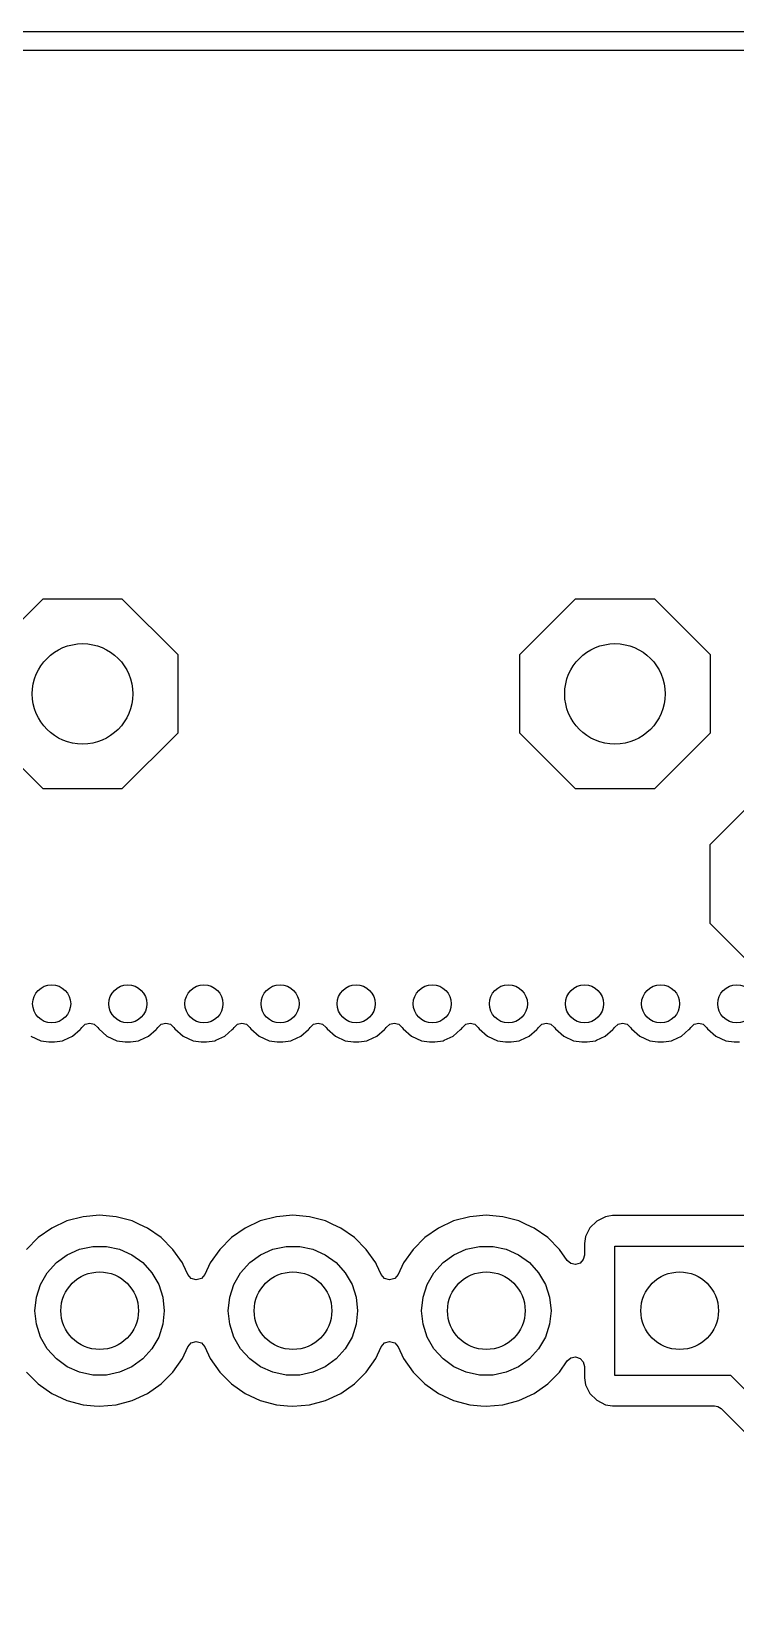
# Model space of a CAD drawing. Extents: x 0.79 to 7.48, y -4.92 to -0.79.
# Drawn here: x 3.97 to 4.334, y -1.735 to -0.917 of the extents above; entities that cross this region are included whole.
import ezdxf

# ---------------------------------------------------------------- set-up
doc = ezdxf.new("R2010")
doc.units = 0
doc.header["$MEASUREMENT"] = 0
doc.layers.add('BLACK', color=7, linetype='CONTINUOUS')

msp = doc.modelspace()

# ---------------------------------------------------------------- linework, layer by layer
at = {"layer": 'BLACK', "linetype": 'CONTINUOUS'}
for p, q in [((3.67223, -0.917016), (4.5243, -0.917016)), ((4.52226, -0.926858), (3.67427, -0.926858)), ((3.94707, -1.23946), (3.97589, -1.21063)), ((3.97589, -1.21063), (4.01666, -1.21063)), ((4.01666, -1.21063), (4.04549, -1.23946)), ((4.22244, -1.23946), (4.25127, -1.21063)), ((4.25127, -1.21063), (4.29204, -1.21063)), ((4.29204, -1.21063), (4.32087, -1.23946)), ((4.04549, -1.23946), (4.04549, -1.28023)), ((4.22244, -1.28023), (4.22244, -1.23946)), ((4.32087, -1.23946), (4.32087, -1.28023)), ((3.97589, -1.30906), (3.94707, -1.28023)), ((4.04549, -1.28023), (4.01666, -1.30906)), ((4.25127, -1.30906), (4.22244, -1.28023)), ((4.32087, -1.28023), (4.29204, -1.30906)), ((4.01666, -1.30906), (3.97589, -1.30906)), ((4.29204, -1.30906), (4.25127, -1.30906)), ((4.32087, -1.33788), (4.34969, -1.30906)), ((4.32087, -1.37865), (4.32087, -1.33788)), ((4.34969, -1.40748), (4.32087, -1.37865)), ((3.99589, -1.43248), (3.99766, -1.43084)), ((3.99766, -1.43084), (4, -1.43024)), ((4, -1.43024), (4.00234, -1.43084)), ((4.00234, -1.43084), (4.00411, -1.43248)), ((4.03526, -1.43248), (4.03703, -1.43084)), ((4.03703, -1.43084), (4.03937, -1.43024)), ((4.03937, -1.43024), (4.04171, -1.43084)), ((4.04171, -1.43084), (4.04348, -1.43248)), ((4.07463, -1.43248), (4.0764, -1.43084)), ((4.0764, -1.43084), (4.07874, -1.43024)), ((4.07874, -1.43024), (4.08108, -1.43084)), ((4.08108, -1.43084), (4.08285, -1.43248)), ((4.114, -1.43248), (4.11577, -1.43084)), ((4.11577, -1.43084), (4.11811, -1.43024)), ((4.11811, -1.43024), (4.12045, -1.43084)), ((4.12045, -1.43084), (4.12222, -1.43248)), ((4.15337, -1.43248), (4.15514, -1.43084)), ((4.15514, -1.43084), (4.15748, -1.43024)), ((4.15748, -1.43024), (4.15982, -1.43084)), ((4.15982, -1.43084), (4.16159, -1.43248)), ((4.19274, -1.43248), (4.19451, -1.43084)), ((4.19451, -1.43084), (4.19685, -1.43024)), ((4.19685, -1.43024), (4.19919, -1.43084)), ((4.19919, -1.43084), (4.20096, -1.43248)), ((4.23211, -1.43248), (4.23388, -1.43084)), ((4.23388, -1.43084), (4.23622, -1.43024)), ((4.23622, -1.43024), (4.23856, -1.43084)), ((4.23856, -1.43084), (4.24033, -1.43248)), ((4.27148, -1.43248), (4.27325, -1.43084)), ((4.27325, -1.43084), (4.27559, -1.43024)), ((4.27559, -1.43024), (4.27793, -1.43084)), ((4.27793, -1.43084), (4.2797, -1.43248)), ((4.31085, -1.43248), (4.31262, -1.43084)), ((4.31262, -1.43084), (4.31496, -1.43024)), ((4.31496, -1.43024), (4.3173, -1.43084)), ((4.3173, -1.43084), (4.31907, -1.43248)), ((3.96955, -1.43702), (3.97471, -1.43938)), ((3.98592, -1.43938), (3.98655, -1.43909)), ((3.98655, -1.43909), (3.99108, -1.43702)), ((3.99108, -1.43702), (3.99497, -1.43365)), ((3.99497, -1.43365), (3.99536, -1.43331)), ((3.99536, -1.43331), (3.99589, -1.43248)), ((4.00411, -1.43248), (4.00464, -1.43331)), ((4.00464, -1.43331), (4.00892, -1.43702)), ((4.00892, -1.43702), (4.01408, -1.43938)), ((4.02529, -1.43938), (4.02592, -1.43909)), ((4.02592, -1.43909), (4.03045, -1.43702)), ((4.03045, -1.43702), (4.03434, -1.43365)), ((4.03434, -1.43365), (4.03473, -1.43331)), ((4.03473, -1.43331), (4.03526, -1.43248)), ((4.04348, -1.43248), (4.04401, -1.43331)), ((4.04401, -1.43331), (4.04829, -1.43702)), ((4.04829, -1.43702), (4.05345, -1.43938)), ((4.06466, -1.43938), (4.06529, -1.43909)), ((4.06529, -1.43909), (4.06982, -1.43702)), ((4.06982, -1.43702), (4.07371, -1.43365)), ((4.07371, -1.43365), (4.0741, -1.43331)), ((4.0741, -1.43331), (4.07463, -1.43248)), ((4.08285, -1.43248), (4.08338, -1.43331)), ((4.08338, -1.43331), (4.08766, -1.43702)), ((4.08766, -1.43702), (4.09282, -1.43938)), ((4.10403, -1.43938), (4.10466, -1.43909)), ((4.10466, -1.43909), (4.10919, -1.43702)), ((4.10919, -1.43702), (4.11308, -1.43365)), ((4.11308, -1.43365), (4.11347, -1.43331)), ((4.11347, -1.43331), (4.114, -1.43248)), ((4.12222, -1.43248), (4.12275, -1.43331)), ((4.12275, -1.43331), (4.12703, -1.43702)), ((4.12703, -1.43702), (4.13219, -1.43938)), ((4.1434, -1.43938), (4.14403, -1.43909)), ((4.14403, -1.43909), (4.14856, -1.43702)), ((4.14856, -1.43702), (4.15245, -1.43365)), ((4.15245, -1.43365), (4.15284, -1.43331)), ((4.15284, -1.43331), (4.15337, -1.43248)), ((4.16159, -1.43248), (4.16212, -1.43331)), ((4.16212, -1.43331), (4.1664, -1.43702)), ((4.1664, -1.43702), (4.17156, -1.43938)), ((4.18277, -1.43938), (4.1834, -1.43909)), ((4.1834, -1.43909), (4.18793, -1.43702)), ((4.18793, -1.43702), (4.19182, -1.43365)), ((4.19182, -1.43365), (4.19221, -1.43331)), ((4.19221, -1.43331), (4.19274, -1.43248)), ((4.20096, -1.43248), (4.20149, -1.43331)), ((4.20149, -1.43331), (4.20577, -1.43702)), ((4.20577, -1.43702), (4.21093, -1.43938)), ((4.22214, -1.43938), (4.22277, -1.43909)), ((4.22277, -1.43909), (4.2273, -1.43702)), ((4.2273, -1.43702), (4.23119, -1.43365)), ((4.23119, -1.43365), (4.23158, -1.43331)), ((4.23158, -1.43331), (4.23211, -1.43248)), ((4.24033, -1.43248), (4.24086, -1.43331)), ((4.24086, -1.43331), (4.24514, -1.43702)), ((4.24514, -1.43702), (4.2503, -1.43938)), ((4.26151, -1.43938), (4.26214, -1.43909)), ((4.26214, -1.43909), (4.26667, -1.43702)), ((4.26667, -1.43702), (4.27056, -1.43365)), ((4.27056, -1.43365), (4.27095, -1.43331)), ((4.27095, -1.43331), (4.27148, -1.43248)), ((4.2797, -1.43248), (4.28023, -1.43331)), ((4.28023, -1.43331), (4.28451, -1.43702)), ((4.28451, -1.43702), (4.28967, -1.43938)), ((4.30088, -1.43938), (4.30151, -1.43909)), ((4.30151, -1.43909), (4.30604, -1.43702)), ((4.30604, -1.43702), (4.30993, -1.43365)), ((4.30993, -1.43365), (4.31032, -1.43331)), ((4.31032, -1.43331), (4.31085, -1.43248)), ((4.31907, -1.43248), (4.3196, -1.43331)), ((4.3196, -1.43331), (4.32388, -1.43702)), ((4.32388, -1.43702), (4.32904, -1.43938)), ((3.97471, -1.43938), (3.97891, -1.43998)), ((3.97891, -1.43998), (3.98172, -1.43998)), ((3.98172, -1.43998), (3.98592, -1.43938)), ((4.01408, -1.43938), (4.01828, -1.43998)), ((4.01828, -1.43998), (4.02109, -1.43998)), ((4.02109, -1.43998), (4.02529, -1.43938)), ((4.05345, -1.43938), (4.05765, -1.43998)), ((4.05765, -1.43998), (4.06046, -1.43998)), ((4.06046, -1.43998), (4.06466, -1.43938)), ((4.09282, -1.43938), (4.09702, -1.43998)), ((4.09702, -1.43998), (4.09983, -1.43998)), ((4.09983, -1.43998), (4.10403, -1.43938)), ((4.13219, -1.43938), (4.13639, -1.43998)), ((4.13639, -1.43998), (4.1392, -1.43998)), ((4.1392, -1.43998), (4.1434, -1.43938)), ((4.17156, -1.43938), (4.17576, -1.43998)), ((4.17576, -1.43998), (4.17857, -1.43998)), ((4.17857, -1.43998), (4.18277, -1.43938)), ((4.21093, -1.43938), (4.21513, -1.43998)), ((4.21513, -1.43998), (4.21794, -1.43998)), ((4.21794, -1.43998), (4.22214, -1.43938)), ((4.2503, -1.43938), (4.2545, -1.43998)), ((4.2545, -1.43998), (4.25731, -1.43998)), ((4.25731, -1.43998), (4.26151, -1.43938)), ((4.28967, -1.43938), (4.29387, -1.43998)), ((4.29387, -1.43998), (4.29669, -1.43998)), ((4.29669, -1.43998), (4.30088, -1.43938)), ((4.32904, -1.43938), (4.33324, -1.43998)), ((4.33324, -1.43998), (4.33606, -1.43998)), ((3.98041, -1.53633), (3.97335, -1.54128)), ((3.98822, -1.53269), (3.98041, -1.53633)), ((3.99654, -1.53046), (3.98822, -1.53269)), ((4.00512, -1.52971), (3.99654, -1.53046)), ((4.0137, -1.53046), (4.00512, -1.52971)), ((4.02202, -1.53269), (4.0137, -1.53046)), ((4.02578, -1.53444), (4.02202, -1.53269)), ((4.02983, -1.53633), (4.02578, -1.53444)), ((4.03688, -1.54128), (4.02983, -1.53633)), ((4.08041, -1.53633), (4.07335, -1.54128)), ((4.08822, -1.53269), (4.08041, -1.53633)), ((4.09654, -1.53046), (4.08822, -1.53269)), ((4.10512, -1.52971), (4.09654, -1.53046)), ((4.1137, -1.53046), (4.10512, -1.52971)), ((4.12202, -1.53269), (4.1137, -1.53046)), ((4.12578, -1.53444), (4.12202, -1.53269)), ((4.12983, -1.53633), (4.12578, -1.53444)), ((4.13688, -1.54128), (4.12983, -1.53633)), ((4.18041, -1.53633), (4.17335, -1.54128)), ((4.18822, -1.53269), (4.18041, -1.53633)), ((4.19654, -1.53046), (4.18822, -1.53269)), ((4.20512, -1.52971), (4.19654, -1.53046)), ((4.2137, -1.53046), (4.20512, -1.52971)), ((4.22202, -1.53269), (4.2137, -1.53046)), ((4.22578, -1.53444), (4.22202, -1.53269)), ((4.22983, -1.53633), (4.22578, -1.53444)), ((4.23688, -1.54128), (4.22983, -1.53633)), ((4.25874, -1.53629), (4.25647, -1.54074)), ((4.26227, -1.53275), (4.25874, -1.53629)), ((4.26672, -1.53049), (4.26227, -1.53275)), ((4.26857, -1.53019), (4.26672, -1.53049)), ((4.26672, -1.53049), (4.26672, -1.53049)), ((4.26672, -1.53049), (4.26672, -1.53049)), ((4.27041, -1.5299), (4.26857, -1.53019)), ((4.33982, -1.5299), (4.27041, -1.5299)), ((3.97335, -1.54128), (3.96726, -1.54737)), ((4.04298, -1.54737), (4.03688, -1.54128)), ((4.07335, -1.54128), (4.06726, -1.54737)), ((4.14298, -1.54737), (4.13688, -1.54128)), ((4.17335, -1.54128), (4.16726, -1.54737)), ((4.24298, -1.54737), (4.23688, -1.54128)), ((4.25647, -1.54074), (4.25589, -1.54443)), ((4.25589, -1.54443), (4.25589, -1.55032)), ((3.98273, -1.55426), (3.98839, -1.55015)), ((3.98839, -1.55015), (3.99478, -1.54731)), ((3.99478, -1.54731), (4.00162, -1.54585)), ((4.00162, -1.54585), (4.00862, -1.54585)), ((4.00862, -1.54585), (4.01546, -1.54731)), ((4.01546, -1.54731), (4.02185, -1.55015)), ((4.02185, -1.55015), (4.02751, -1.55426)), ((4.04792, -1.55442), (4.04298, -1.54737)), ((4.06726, -1.54737), (4.06232, -1.55442)), ((4.08273, -1.55426), (4.08839, -1.55015)), ((4.08839, -1.55015), (4.09478, -1.54731)), ((4.09478, -1.54731), (4.10162, -1.54585)), ((4.10162, -1.54585), (4.10862, -1.54585)), ((4.10862, -1.54585), (4.11546, -1.54731)), ((4.11546, -1.54731), (4.12185, -1.55015)), ((4.12185, -1.55015), (4.12751, -1.55426)), ((4.14792, -1.55442), (4.14298, -1.54737)), ((4.16726, -1.54737), (4.16232, -1.55442)), ((4.18273, -1.55426), (4.18839, -1.55015)), ((4.18839, -1.55015), (4.19478, -1.54731)), ((4.19478, -1.54731), (4.20162, -1.54585)), ((4.20162, -1.54585), (4.20862, -1.54585)), ((4.20862, -1.54585), (4.21546, -1.54731)), ((4.21546, -1.54731), (4.22185, -1.55015)), ((4.22185, -1.55015), (4.22751, -1.55426)), ((4.247, -1.55312), (4.24298, -1.54737)), ((4.24886, -1.55471), (4.247, -1.55312)), ((4.25527, -1.55269), (4.25359, -1.55446)), ((4.25589, -1.55032), (4.25527, -1.55269)), ((4.27165, -1.6126), (4.27165, -1.54567)), ((4.27165, -1.54567), (4.33858, -1.54567)), ((3.97455, -1.56552), (3.97804, -1.55946)), ((3.97804, -1.55946), (3.98273, -1.55426)), ((4.02751, -1.55426), (4.03219, -1.55946)), ((4.03219, -1.55946), (4.03569, -1.56552)), ((4.04828, -1.5552), (4.04792, -1.55442)), ((4.05069, -1.56038), (4.04828, -1.5552)), ((4.0525, -1.56243), (4.05069, -1.56038)), ((4.05954, -1.56038), (4.05774, -1.56243)), ((4.06232, -1.55442), (4.05954, -1.56038)), ((4.07455, -1.56552), (4.07804, -1.55946)), ((4.07804, -1.55946), (4.08273, -1.55426)), ((4.12751, -1.55426), (4.13219, -1.55946)), ((4.13219, -1.55946), (4.13569, -1.56552)), ((4.14828, -1.5552), (4.14792, -1.55442)), ((4.15069, -1.56038), (4.14828, -1.5552)), ((4.1525, -1.56243), (4.15069, -1.56038)), ((4.15954, -1.56038), (4.15774, -1.56243)), ((4.16232, -1.55442), (4.15954, -1.56038)), ((4.17455, -1.56552), (4.17804, -1.55946)), ((4.17804, -1.55946), (4.18273, -1.55426)), ((4.22751, -1.55426), (4.23219, -1.55946)), ((4.23219, -1.55946), (4.23569, -1.56552)), ((4.25126, -1.5552), (4.24886, -1.55471)), ((4.25359, -1.55446), (4.25126, -1.5552)), ((3.97238, -1.57218), (3.97455, -1.56552)), ((4.03569, -1.56552), (4.03785, -1.57218)), ((4.05512, -1.5632), (4.0525, -1.56243)), ((4.05774, -1.56243), (4.05512, -1.5632)), ((4.07238, -1.57218), (4.07455, -1.56552)), ((4.13569, -1.56552), (4.13785, -1.57218)), ((4.15512, -1.5632), (4.1525, -1.56243)), ((4.15774, -1.56243), (4.15512, -1.5632)), ((4.17238, -1.57218), (4.17455, -1.56552)), ((4.23569, -1.56552), (4.23785, -1.57218)), ((3.97165, -1.57913), (3.97238, -1.57218)), ((4.03785, -1.57218), (4.03858, -1.57913)), ((4.07165, -1.57913), (4.07238, -1.57218)), ((4.13785, -1.57218), (4.13858, -1.57913)), ((4.17165, -1.57913), (4.17238, -1.57218)), ((4.23785, -1.57218), (4.23858, -1.57913)), ((3.97238, -1.58609), (3.97165, -1.57913)), ((3.97455, -1.59275), (3.97238, -1.58609)), ((4.03785, -1.58609), (4.03569, -1.59275)), ((4.03858, -1.57913), (4.03785, -1.58609)), ((4.07238, -1.58609), (4.07165, -1.57913)), ((4.07455, -1.59275), (4.07238, -1.58609)), ((4.13785, -1.58609), (4.13569, -1.59275)), ((4.13858, -1.57913), (4.13785, -1.58609)), ((4.17238, -1.58609), (4.17165, -1.57913)), ((4.17455, -1.59275), (4.17238, -1.58609)), ((4.23785, -1.58609), (4.23569, -1.59275)), ((4.23858, -1.57913), (4.23785, -1.58609)), ((3.97804, -1.5988), (3.97455, -1.59275)), ((4.03569, -1.59275), (4.03219, -1.5988)), ((4.07804, -1.5988), (4.07455, -1.59275)), ((4.13569, -1.59275), (4.13219, -1.5988)), ((4.17804, -1.5988), (4.17455, -1.59275)), ((4.23569, -1.59275), (4.23219, -1.5988)), ((3.98273, -1.604), (3.97804, -1.5988)), ((4.03219, -1.5988), (4.02751, -1.604)), ((4.04792, -1.60384), (4.05069, -1.59789)), ((4.05069, -1.59789), (4.0525, -1.59584)), ((4.0525, -1.59584), (4.05512, -1.59507)), ((4.05512, -1.59507), (4.05774, -1.59584)), ((4.05774, -1.59584), (4.05954, -1.59789)), ((4.05954, -1.59789), (4.06232, -1.60384)), ((4.08273, -1.604), (4.07804, -1.5988)), ((4.13219, -1.5988), (4.12751, -1.604)), ((4.14792, -1.60384), (4.15069, -1.59789)), ((4.15069, -1.59789), (4.1525, -1.59584)), ((4.1525, -1.59584), (4.15512, -1.59507)), ((4.15512, -1.59507), (4.15774, -1.59584)), ((4.15774, -1.59584), (4.15954, -1.59789)), ((4.15954, -1.59789), (4.16232, -1.60384)), ((4.18273, -1.604), (4.17804, -1.5988)), ((4.23219, -1.5988), (4.22751, -1.604)), ((3.96726, -1.6109), (3.97335, -1.61699)), ((3.98839, -1.60812), (3.98273, -1.604)), ((3.99478, -1.61096), (3.98839, -1.60812)), ((4.00162, -1.61242), (3.99478, -1.61096)), ((4.01546, -1.61096), (4.00862, -1.61242)), ((4.02185, -1.60812), (4.01546, -1.61096)), ((4.02751, -1.604), (4.02185, -1.60812)), ((4.03688, -1.61699), (4.04298, -1.6109)), ((4.04298, -1.6109), (4.04792, -1.60384)), ((4.06232, -1.60384), (4.06726, -1.6109)), ((4.06726, -1.6109), (4.07335, -1.61699)), ((4.08839, -1.60812), (4.08273, -1.604)), ((4.09478, -1.61096), (4.08839, -1.60812)), ((4.10162, -1.61242), (4.09478, -1.61096)), ((4.11546, -1.61096), (4.10862, -1.61242)), ((4.12185, -1.60812), (4.11546, -1.61096)), ((4.12751, -1.604), (4.12185, -1.60812)), ((4.13688, -1.61699), (4.14298, -1.6109)), ((4.14298, -1.6109), (4.14792, -1.60384)), ((4.16232, -1.60384), (4.16726, -1.6109)), ((4.16726, -1.6109), (4.17335, -1.61699)), ((4.18839, -1.60812), (4.18273, -1.604)), ((4.19478, -1.61096), (4.18839, -1.60812)), ((4.20162, -1.61242), (4.19478, -1.61096)), ((4.21546, -1.61096), (4.20862, -1.61242)), ((4.22185, -1.60812), (4.21546, -1.61096)), ((4.22751, -1.604), (4.22185, -1.60812)), ((4.23688, -1.61699), (4.24298, -1.6109)), ((4.24298, -1.6109), (4.24701, -1.60515)), ((4.24701, -1.60515), (4.24886, -1.60356)), ((4.24886, -1.60356), (4.25126, -1.60307)), ((4.25126, -1.60307), (4.25359, -1.60381)), ((4.25359, -1.60381), (4.25527, -1.60558)), ((4.25527, -1.60558), (4.25589, -1.60795)), ((4.25589, -1.60795), (4.25589, -1.61384)), ((3.97335, -1.61699), (3.98041, -1.62193)), ((4.00862, -1.61242), (4.00162, -1.61242)), ((4.02983, -1.62193), (4.03688, -1.61699)), ((4.07335, -1.61699), (4.08041, -1.62193)), ((4.10862, -1.61242), (4.10162, -1.61242)), ((4.12983, -1.62193), (4.13688, -1.61699)), ((4.17335, -1.61699), (4.18041, -1.62193)), ((4.20862, -1.61242), (4.20162, -1.61242)), ((4.22983, -1.62193), (4.23688, -1.61699)), ((4.25589, -1.61384), (4.25589, -1.61384)), ((4.25589, -1.61384), (4.25647, -1.61753)), ((4.25647, -1.61753), (4.25647, -1.61753)), ((4.25647, -1.61753), (4.25647, -1.61753)), ((4.25647, -1.61753), (4.25874, -1.62198)), ((4.33162, -1.6126), (4.27165, -1.6126)), ((4.44298, -1.72395), (4.33162, -1.6126)), ((3.98041, -1.62193), (3.98822, -1.62557)), ((3.98822, -1.62557), (3.99654, -1.6278)), ((4.0137, -1.6278), (4.02202, -1.62557)), ((4.02202, -1.62557), (4.02983, -1.62193)), ((4.08041, -1.62193), (4.08822, -1.62557)), ((4.08822, -1.62557), (4.09654, -1.6278)), ((4.1137, -1.6278), (4.12202, -1.62557)), ((4.12202, -1.62557), (4.12983, -1.62193)), ((4.18041, -1.62193), (4.18822, -1.62557)), ((4.18822, -1.62557), (4.19654, -1.6278)), ((4.2137, -1.6278), (4.22202, -1.62557)), ((4.22202, -1.62557), (4.22983, -1.62193)), ((4.25874, -1.62198), (4.26227, -1.62551)), ((4.26227, -1.62551), (4.26227, -1.62551)), ((4.26227, -1.62551), (4.26672, -1.62778)), ((3.99654, -1.6278), (4.00226, -1.6283)), ((4.00226, -1.6283), (4.00512, -1.62855)), ((4.00512, -1.62855), (4.0137, -1.6278)), ((4.00512, -1.62855), (4.00512, -1.62855)), ((4.00512, -1.62855), (4.00512, -1.62855)), ((4.09654, -1.6278), (4.10226, -1.6283)), ((4.10226, -1.6283), (4.10512, -1.62855)), ((4.10512, -1.62855), (4.1137, -1.6278)), ((4.10512, -1.62855), (4.10512, -1.62855)), ((4.10512, -1.62855), (4.10512, -1.62855)), ((4.19654, -1.6278), (4.20226, -1.6283)), ((4.20226, -1.6283), (4.20512, -1.62855)), ((4.20512, -1.62855), (4.2137, -1.6278)), ((4.20512, -1.62855), (4.20512, -1.62855)), ((4.20512, -1.62855), (4.20512, -1.62855)), ((4.26672, -1.62778), (4.27041, -1.62837)), ((4.27041, -1.62837), (4.32307, -1.62837)), ((4.32307, -1.62837), (4.32494, -1.62874)), ((4.32494, -1.62874), (4.32652, -1.6298)), ((4.32652, -1.6298), (4.43152, -1.73479))]:
    msp.add_line(p, q, dxfattribs=at)
at = {"layer": 'BLACK'}
for centre, radius in [((3.99628, -1.25984), 0.026), ((4.27165, -1.25984), 0.026), ((3.98031, -1.42028), 0.009843), ((4.01969, -1.42028), 0.009843), ((4.05906, -1.42028), 0.009843), ((4.09843, -1.42028), 0.009843), ((4.1378, -1.42028), 0.009843), ((4.17717, -1.42028), 0.009843), ((4.21654, -1.42028), 0.009843), ((4.25591, -1.42028), 0.009843), ((4.29528, -1.42028), 0.009843), ((4.33465, -1.42028), 0.009843), ((4.00512, -1.57913), 0.020079), ((4.10512, -1.57913), 0.020079), ((4.20512, -1.57913), 0.020079), ((4.30512, -1.57913), 0.020079)]:
    msp.add_circle(centre, radius, dxfattribs=at)

doc.saveas('drawing.dxf')
